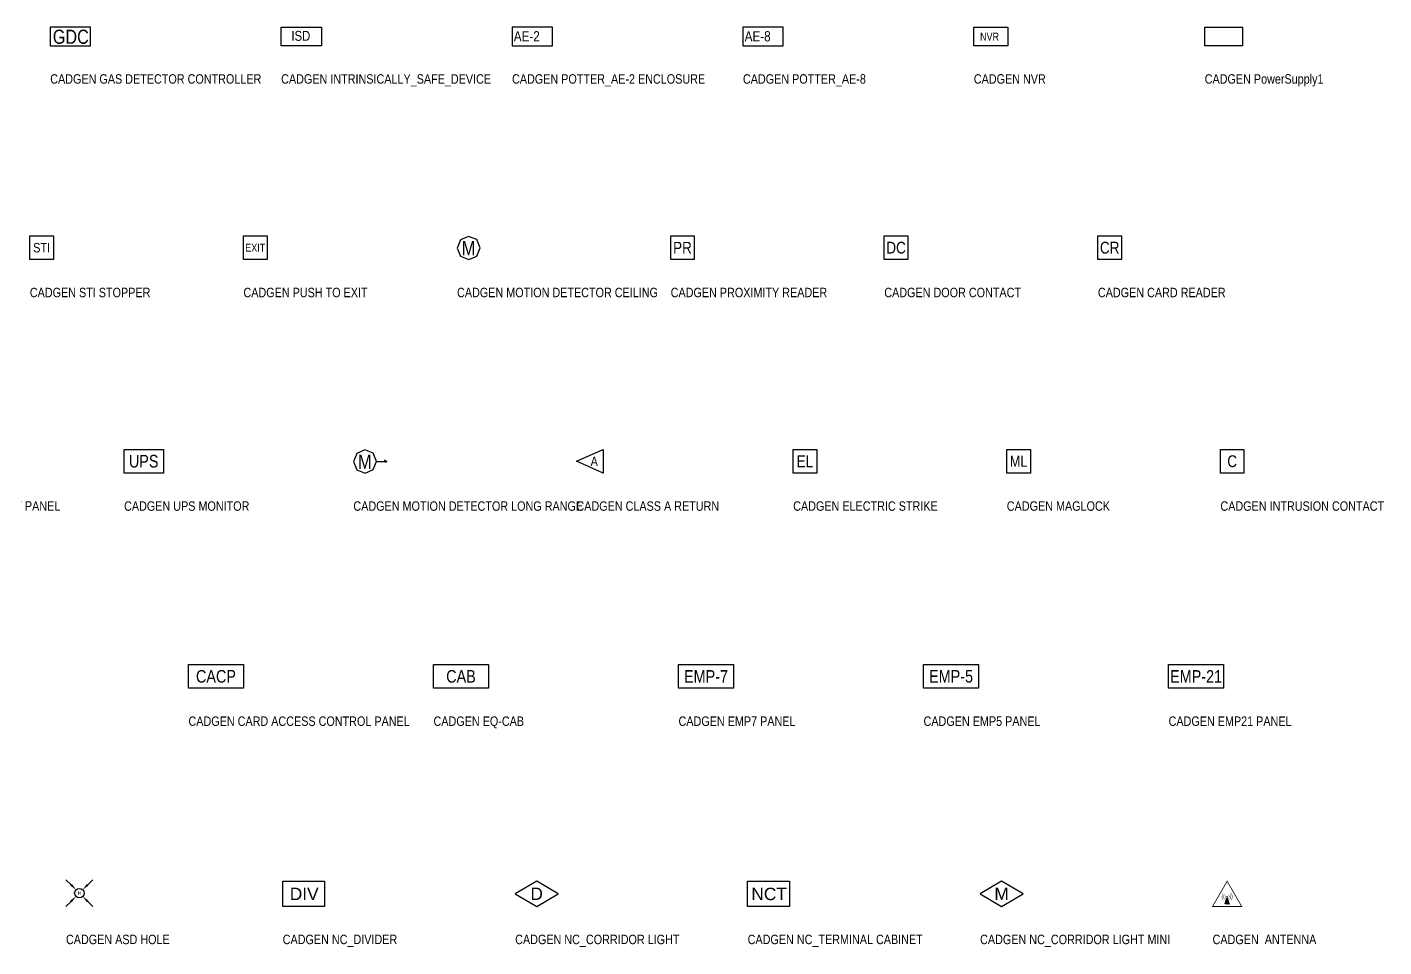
# Model space of a CAD drawing. Extents: x 0 to 1678, y -24 to 1301.
# Drawn here: x 814 to 1678, y 579 to 1165 of the extents above; entities that cross this region are included whole.
import ezdxf
from ezdxf.enums import TextEntityAlignment as Align

# ---------------------------------------------------------------- set-up
doc = ezdxf.new("R2010")
doc.units = 0
doc.header["$MEASUREMENT"] = 0
doc.set_wipeout_variables(frame=1)
doc.layers.add('FA-Riser', color=7, linetype='Continuous')
doc.styles.add('AMTS', font='ARIALN.TTF', dxfattribs={"height": 9})
doc.styles.add('Arial', font='arial.ttf')

# ---------------------------------------------------------------- blocks, each defined once
blk = doc.blocks.new('CADGEN ELECTRIC STRIKE')
at = {"color": 0, "linetype": 'ByBlock', "lineweight": -2}
blk.add_lwpolyline([(7.5, 15), (7.5, 0), (-7.5, 0), (-7.5, 15)], close=True, dxfattribs=at)
at = {"color": 7, "linetype": 'ByBlock', "lineweight": -2, "insert": (0, 7.499999999999091), "char_height": 7.5, "attachment_point": 5, "style": 'AMTS'}
blk.add_mtext('EL', dxfattribs=at)
at = {"color": 0, "lineweight": 30, "flags": 104}
blk.add_attdef('DeviceAttributes', text='', height=9, dxfattribs=at).set_placement((12, 4.5), align=Align.TOP_LEFT)
blk = doc.blocks.new('CADGEN MAGLOCK')
at = {"color": 0, "linetype": 'ByBlock', "lineweight": -2}
blk.add_lwpolyline([(7.5, 15), (7.5, 0), (-7.5, 0), (-7.5, 15)], close=True, dxfattribs=at)
at = {"color": 7, "linetype": 'ByBlock', "lineweight": -2, "insert": (0, 7.499999999999091), "char_height": 7, "attachment_point": 5, "style": 'AMTS'}
blk.add_mtext('ML', dxfattribs=at)
at = {"color": 0, "lineweight": 30, "flags": 104}
blk.add_attdef('DeviceAttributes', text='', height=9, dxfattribs=at).set_placement((12, 4.5), align=Align.TOP_LEFT)
blk = doc.blocks.new('CADGEN INTRUSION CONTACT')
at = {"color": 0, "linetype": 'ByBlock', "lineweight": -2}
blk.add_lwpolyline([(7.5, 15), (7.5, 0), (-7.5, 0), (-7.5, 15)], close=True, dxfattribs=at)
at = {"color": 7, "linetype": 'ByBlock', "lineweight": -2, "insert": (0, 7.499999999999091), "char_height": 7.5, "attachment_point": 5, "style": 'AMTS'}
blk.add_mtext('C', dxfattribs=at)
at = {"color": 0, "lineweight": 30, "flags": 104}
blk.add_attdef('DeviceAttributes', text='', height=9, dxfattribs=at).set_placement((12, 4.5), align=Align.TOP_LEFT)
blk = doc.blocks.new('CADGEN PowerSupply1')
at = {"color": 0, "linetype": 'Continuous', "lineweight": -2}
for p, q in [((-12, -6), (-12, 6)), ((-12, 6), (12, 6)), ((12, 6), (12, -6)), ((12, -6), (-12, -6))]:
    blk.add_line(p, q, dxfattribs=at)
at = {"color": 0, "lineweight": 30, "flags": 104}
blk.add_attdef('DeviceAttributes', text='', height=9, dxfattribs=at).set_placement((16.5, -1.5), align=Align.TOP_LEFT)
blk = doc.blocks.new('CADGEN NC_DIVIDER')
blk.add_lwpolyline([(-13.31140743440483, 8.075609403303929), (13.31140743440483, 8.075609403303929), (13.31140743440483, -8.075609403304043), (-13.31140743440483, -8.075609403304043)], close=True)
at = {"style": 'Arial'}
blk.add_text('DIV', height=7.891292974558599, dxfattribs=at).set_placement((0.3700642062622137, -0.0797157218786424), align=Align.MIDDLE_CENTER)
at = {"color": 0, "lineweight": 30, "flags": 104}
blk.add_attdef('DeviceAttributes', text='', height=9, dxfattribs=at).set_placement((17.81140743440483, -3.575609403304043), align=Align.TOP_LEFT)
blk = doc.blocks.new('CADGEN  ANTENNA')
at = {"linetype": 'ByBlock', "lineweight": -2}
h = blk.add_hatch(dxfattribs=at)
h.set_pattern_fill('ANSI31', color=0)
h.set_pattern_definition([(45, (643.7229926586189, -24.90119477930421), (-0.08838834764831845, 0.08838834764831845), [])])
h.paths.add_polyline_path([(0.2834812559886473, 6.12760219082702, 1), (-0.2834812559885336, 6.12760219082702, 1)])
h.paths.add_polyline_path([(0.2672041934178537, 5.305232243680766), (-0.26720419341774, 5.305232243680766), (-1.460265579773989, 1.633366856052774), (1.460265579774102, 1.633366856052774)])
at = {"color": 0, "linetype": 'ByBlock', "lineweight": -2, "const_width": 0.5}
blk.add_lwpolyline([(9.28278135443901, 0), (5.684341886080801e-14, 16.07824894144142), (-9.28278135443901, 0)], close=True, dxfattribs=at)
at = {"color": 0, "linetype": 'ByBlock', "lineweight": -2, "const_width": 0.25}
for points in [[(-2.321771862008404, 8.449374052835466, 0.4142135623730935), (-2.321771862008404, 3.805830328818573)], [(-1.614665080821851, 7.742267271648924, 0.4142135623730935), (-1.614665080821851, 4.512937110005119)], [(-0.907558299635312, 7.035160490462371, 0.4142135623730906), (-0.907558299635312, 5.220043891191668)], [(0.9075582996354257, 5.220043891191668, 0.4142135623730904), (0.9075582996354257, 7.035160490462371)], [(1.614665080821965, 4.512937110005115, 0.4142135623730935), (1.614665080821965, 7.742267271648924)], [(2.321771862008518, 3.805830328818573, 0.4142135623730935), (2.321771862008518, 8.449374052835466)]]:
    blk.add_lwpolyline(points, format="xyb", dxfattribs=at)
for points in [[(-0.26720419341774, 5.305232243680766), (-1.460265579773989, 1.633366856052774)], [(0.2672041934178537, 5.305232243680766), (1.460265579774102, 1.633366856052774), (-1.460265579773989, 1.633366856052774)], [(0.2672041934178537, 5.305232243680766), (-0.26720419341774, 5.305232243680766)]]:
    blk.add_lwpolyline(points, dxfattribs=at)
blk.add_lwpolyline([(0.04839685650335213, 6.406921661643985, 566.5954167217243), (0.05036754683741407, 6.406573036476622, 0.001764927795897578)], format="xyb", close=True, dxfattribs=at)
at = {"color": 0, "lineweight": 30, "flags": 104}
blk.add_attdef('DeviceAttributes', text='', height=9, dxfattribs=at).set_placement((13.78278135443901, 4.5), align=Align.TOP_LEFT)
blk = doc.blocks.new('CADGEN ASD HOLE')
for p, q in [((-5.303300858899092, 5.303300858899092), (-8.52776189463475, 8.52776189463475)), ((5.303300858899092, 5.303300858899092), (8.52776189463475, 8.52776189463475)), ((-5.303300858899092, -5.303300858899092), (-8.52776189463475, -8.52776189463475)), ((5.303300858899092, -5.303300858899092), (8.52776189463475, -8.52776189463475))]:
    blk.add_line(p, q)
blk.add_circle((0, 0), 3)
for points in [[(-4.772970773009547, 5.833630944789547), (-2.121320343560001, 2.121320343560001), (-5.833630944789547, 4.772970773009547)], [(5.833630944789547, 4.772970773009547), (2.121320343560001, 2.121320343560001), (4.772970773009547, 5.833630944789547)], [(-5.833630944789547, -4.772970773009547), (-2.121320343560001, -2.121320343560001), (-4.772970773009547, -5.833630944789547)], [(4.772970773009547, -5.833630944789547), (2.121320343560001, -2.121320343560001), (5.833630944789547, -4.772970773009547)]]:
    blk.add_solid(points)
blk.add_text('H', height=2.030989360078763).set_placement((0, 0), align=Align.MIDDLE_CENTER)
at = {"color": 0, "lineweight": 30, "flags": 104}
blk.add_attdef('DeviceAttributes', text='', height=9, dxfattribs=at).set_placement((13.02776189463475, -4.02776189463475), align=Align.TOP_LEFT)
blk = doc.blocks.new('CADGEN GAS DETECTOR CONTROLLER')
at = {"color": 0, "lineweight": -2}
for p, q in [((-12.8459498621632, 5.99886532531491), (-12.8459498621632, -5.99886532531491)), ((12.84594986216331, 5.99886532531491), (-12.8459498621632, 5.99886532531491)), ((12.84594986216331, -5.99886532531491), (12.84594986216331, 5.99886532531491)), ((-12.8459498621632, -5.99886532531491), (12.84594986216331, -5.99886532531491))]:
    blk.add_line(p, q, dxfattribs=at)
at = {"style": 'AMTS'}
blk.add_text('GDC', height=9, dxfattribs=at).set_placement((-11.21758170155317, -4.628968021838205))
at = {"color": 0, "lineweight": 30, "flags": 104}
blk.add_attdef('DeviceAttributes', text='', height=9, dxfattribs=at).set_placement((17.34594986216331, -1.49886532531491), align=Align.TOP_LEFT)
blk = doc.blocks.new('CADGEN NC_CORRIDOR LIGHT')
blk.add_lwpolyline([(-13.68147164066704, 0.02408550503560036), (0, -8.087652155821843), (13.68147164066681, 0.02408550503560036), (0, 8.063566650786129)], close=True)
at = {"style": 'Arial'}
blk.add_text('D', height=7.891292974558599, dxfattribs=at).set_placement((0, 0.006021376259354838), align=Align.MIDDLE_CENTER)
at = {"color": 0, "lineweight": 30, "flags": 104}
blk.add_attdef('DeviceAttributes', text='', height=9, dxfattribs=at).set_placement((18.18147164066681, -3.587652155821843), align=Align.TOP_LEFT)
blk = doc.blocks.new('CADGEN INTRINSICALLY_SAFE_DEVICE')
at = {"color": 0, "lineweight": 30, "flags": 104}
blk.add_attdef('DeviceAttributes', text='', height=9, dxfattribs=at).set_placement((17.34594986216325, -1.49886532531491), align=Align.TOP_LEFT)
blk.add_wipeout([(-12.845949862163252, -5.99886532531491), (-12.845949862163252, 5.998865325315251), (12.845949862163195, 5.998865325315251), (12.845949862163195, -5.99886532531491)])
at = {"color": 0, "lineweight": -2}
blk.add_lwpolyline([(-12.84594986216325, 5.99886532531491), (12.84594986216325, 5.99886532531491), (12.84594986216325, -5.99886532531491), (-12.84594986216325, -5.99886532531491)], close=True, dxfattribs=at)
at = {"color": 0, "lineweight": -2, "style": 'AMTS', "flags": 8}
blk.add_attdef('ISD', text='', height=6.3, dxfattribs=at).set_placement((-0.2949538939283229, 0.4552187900080753), align=Align.MIDDLE_CENTER)
blk = doc.blocks.new('CADGEN POTTER_AE-2 ENCLOSURE')
at = {"color": 0, "lineweight": -2}
for p, q in [((-12.84594986216325, 5.99886532531491), (-12.84594986216325, -5.99886532531491)), ((12.84594986216325, 5.99886532531491), (-12.84594986216325, 5.99886532531491)), ((12.84594986216325, -5.99886532531491), (12.84594986216325, 5.99886532531491)), ((-12.84594986216325, -5.99886532531491), (12.84594986216325, -5.99886532531491))]:
    blk.add_line(p, q, dxfattribs=at)
at = {"color": 0, "lineweight": -2, "style": 'AMTS'}
blk.add_text('AE-2', height=6.503236284961311, dxfattribs=at).set_placement((-11.74097264751617, -3.078463295900519))
at = {"color": 0, "lineweight": 30, "flags": 104}
blk.add_attdef('DeviceAttributes', text='', height=9, dxfattribs=at).set_placement((17.34594986216325, -1.49886532531491), align=Align.TOP_LEFT)
blk = doc.blocks.new('CADGEN STI STOPPER')
at = {"color": 0, "linetype": 'ByBlock', "lineweight": -2}
blk.add_lwpolyline([(7.5, 15), (7.5, 0), (-7.5, 0), (-7.5, 15)], close=True, dxfattribs=at)
at = {"color": 7, "linetype": 'ByBlock', "lineweight": -2, "insert": (0, 7.499999999999091), "char_height": 6, "attachment_point": 5, "style": 'AMTS'}
blk.add_mtext('STI', dxfattribs=at)
at = {"color": 0, "lineweight": 30, "flags": 104}
blk.add_attdef('DeviceAttributes', text='', height=9, dxfattribs=at).set_placement((12, 4.5), align=Align.TOP_LEFT)
blk = doc.blocks.new('CADGEN PUSH TO EXIT')
at = {"color": 0, "linetype": 'ByBlock', "lineweight": -2}
blk.add_lwpolyline([(7.5, 15), (7.5, 0), (-7.5, 0), (-7.5, 15)], close=True, dxfattribs=at)
at = {"color": 7, "linetype": 'ByBlock', "lineweight": -2, "insert": (0, 7.499999999999091), "char_height": 5, "attachment_point": 5, "style": 'AMTS'}
blk.add_mtext('EXIT', dxfattribs=at)
at = {"color": 0, "lineweight": 30, "flags": 104}
blk.add_attdef('DeviceAttributes', text='', height=9, dxfattribs=at).set_placement((12, 4.5), align=Align.TOP_LEFT)
blk = doc.blocks.new('CADGEN NC_TERMINAL CABINET')
blk.add_lwpolyline([(-13.31140743440483, 8.075609403303986), (13.31140743440483, 8.075609403303986), (13.31140743440483, -8.075609403303986), (-13.31140743440483, -8.075609403303986)], close=True)
at = {"style": 'Arial'}
blk.add_text('NCT', height=7.891292974558599, dxfattribs=at).set_placement((0.3700642062622137, -0.07971572187665288), align=Align.MIDDLE_CENTER)
at = {"color": 0, "lineweight": 30, "flags": 104}
blk.add_attdef('DeviceAttributes', text='', height=9, dxfattribs=at).set_placement((17.81140743440483, -3.575609403303986), align=Align.TOP_LEFT)
blk = doc.blocks.new('CADGEN CARD ACCESS CONTROL PANEL')
at = {"color": 0, "linetype": 'ByBlock', "lineweight": -2}
blk.add_lwpolyline([(17.5, 15), (17.5, 0), (-17.5, 0), (-17.5, 15)], close=True, dxfattribs=at)
at = {"color": 7, "linetype": 'ByBlock', "lineweight": -2, "insert": (-2.842170943040401e-14, 7.499999999999091), "char_height": 8, "attachment_point": 5, "style": 'AMTS'}
blk.add_mtext('CACP', dxfattribs=at)
at = {"color": 0, "lineweight": 30, "flags": 104}
blk.add_attdef('DeviceAttributes', text='', height=9, dxfattribs=at).set_placement((22, 4.5), align=Align.TOP_LEFT)
blk = doc.blocks.new('CADGEN EQ-CAB')
at = {"color": 0, "linetype": 'ByBlock', "lineweight": -2}
blk.add_lwpolyline([(17.5, 15), (17.5, 0), (-17.5, 0), (-17.5, 15)], close=True, dxfattribs=at)
at = {"color": 7, "linetype": 'ByBlock', "lineweight": -2, "insert": (-2.842170943040401e-14, 7.499999999999091), "char_height": 8, "attachment_point": 5, "style": 'AMTS'}
blk.add_mtext('CAB', dxfattribs=at)
at = {"color": 0, "lineweight": 30, "flags": 104}
blk.add_attdef('DeviceAttributes', text='', height=9, dxfattribs=at).set_placement((22, 4.5), align=Align.TOP_LEFT)
blk = doc.blocks.new('CADGEN MOTION DETECTOR CEILING')
at = {"color": 0, "lineweight": -2}
blk.add_lwpolyline([(5.380486783307218, -4.969095108523675), (7.473678725273656, 0.2759130189349435), (5.245008127458616, 5.464804049728968), (-1.77635683940025e-15, 7.557995991695407), (-5.188891030794027, 5.329325393880367), (-7.282082972760465, 0.08431726642174908), (-5.053412374945426, -5.104573764372276), (0.1915957525131926, -7.197765706338714)], close=True, dxfattribs=at)
at = {"color": 7, "linetype": 'Continuous', "lineweight": -2, "insert": (5.506706202140776e-14, -8.988365607365267e-13), "char_height": 9, "attachment_point": 5, "style": 'AMTS'}
blk.add_mtext('M', dxfattribs=at)
at = {"color": 0, "lineweight": 30, "flags": 104}
blk.add_attdef('DeviceAttributes', text='', height=9, dxfattribs=at).set_placement((11.97367872527366, -2.697765706338714), align=Align.TOP_LEFT)
blk = doc.blocks.new('CADGEN EMP7 PANEL')
at = {"color": 0, "linetype": 'ByBlock', "lineweight": -2}
blk.add_lwpolyline([(17.5, 15), (17.5, 0), (-17.5, 0), (-17.5, 15)], close=True, dxfattribs=at)
at = {"color": 7, "linetype": 'ByBlock', "lineweight": -2, "insert": (-2.842170943040401e-14, 7.499999999999091), "char_height": 8, "attachment_point": 5, "style": 'AMTS'}
blk.add_mtext('EMP-7', dxfattribs=at)
at = {"color": 0, "lineweight": 30, "flags": 104}
blk.add_attdef('DeviceAttributes', text='', height=9, dxfattribs=at).set_placement((22, 4.5), align=Align.TOP_LEFT)
blk = doc.blocks.new('CADGEN PROXIMITY READER')
at = {"color": 0, "linetype": 'ByBlock', "lineweight": -2}
blk.add_lwpolyline([(7.5, 15), (7.5, 0), (-7.5, 0), (-7.5, 15)], close=True, dxfattribs=at)
at = {"color": 7, "linetype": 'ByBlock', "lineweight": -2, "insert": (0, 7.499999999999091), "char_height": 7.5, "attachment_point": 5, "style": 'AMTS'}
blk.add_mtext('PR', dxfattribs=at)
at = {"color": 0, "lineweight": 30, "flags": 104}
blk.add_attdef('DeviceAttributes', text='', height=9, dxfattribs=at).set_placement((12, 4.5), align=Align.TOP_LEFT)
blk = doc.blocks.new('CADGEN MOTION DETECTOR LONG RANGE')
at = {"color": 0, "lineweight": -2}
for p, q in [((7.473678725273656, 0.2759130189349435), (14.07338232693439, 0.2759130189349435)), ((14.07338232693439, 0.2759130189349435), (12.53498836182791, 0.9628885034905181)), ((12.53498836182791, 0.9628885034905181), (14.07338232693439, 0.2759130189349435)), ((14.07338232693439, 0.2759130189349435), (12.69865052675197, -0.5417962789304909))]:
    blk.add_line(p, q, dxfattribs=at)
blk.add_lwpolyline([(5.380486783307218, -4.969095108523675), (7.473678725273656, 0.2759130189349435), (5.245008127458616, 5.464804049728968), (-1.77635683940025e-15, 7.557995991695407), (-5.188891030794027, 5.329325393880367), (-7.282082972760465, 0.08431726642174908), (-5.053412374945426, -5.104573764372276), (0.1915957525131926, -7.197765706338714)], close=True, dxfattribs=at)
at = {"color": 7, "linetype": 'Continuous', "lineweight": -2, "insert": (5.506706202140776e-14, -8.988365607365267e-13), "char_height": 9, "attachment_point": 5, "style": 'AMTS'}
blk.add_mtext('M', dxfattribs=at)
at = {"color": 0, "lineweight": 30, "flags": 104}
blk.add_attdef('DeviceAttributes', text='', height=9, dxfattribs=at).set_placement((18.57338232693439, -2.697765706338714), align=Align.TOP_LEFT)
blk = doc.blocks.new('CADGEN DOOR CONTACT')
at = {"color": 0, "linetype": 'ByBlock', "lineweight": -2}
blk.add_lwpolyline([(7.5, 15), (7.5, 0), (-7.5, 0), (-7.5, 15)], close=True, dxfattribs=at)
at = {"color": 7, "linetype": 'ByBlock', "lineweight": -2, "insert": (0, 7.499999999999091), "char_height": 7.5, "attachment_point": 5, "style": 'AMTS'}
blk.add_mtext('DC', dxfattribs=at)
at = {"color": 0, "lineweight": 30, "flags": 104}
blk.add_attdef('DeviceAttributes', text='', height=9, dxfattribs=at).set_placement((12, 4.5), align=Align.TOP_LEFT)
blk = doc.blocks.new('CADGEN POTTER_AE-8')
at = {"color": 0, "lineweight": -2}
for p, q in [((-12.8459498621632, 5.99886532531491), (-12.8459498621632, -5.99886532531491)), ((12.84594986216331, 5.99886532531491), (-12.8459498621632, 5.99886532531491)), ((12.84594986216331, -5.99886532531491), (12.84594986216331, 5.99886532531491)), ((-12.8459498621632, -5.99886532531491), (12.84594986216331, -5.99886532531491))]:
    blk.add_line(p, q, dxfattribs=at)
at = {"color": 0, "lineweight": -2, "style": 'AMTS'}
blk.add_text('AE-8', height=6.503236284961311, dxfattribs=at).set_placement((-11.740972647516, -3.078463295900491))
at = {"color": 0, "lineweight": 30, "flags": 104}
blk.add_attdef('DeviceAttributes', text='', height=9, dxfattribs=at).set_placement((17.34594986216331, -1.49886532531491), align=Align.TOP_LEFT)
blk = doc.blocks.new('CADGEN EMP5 PANEL')
at = {"color": 0, "linetype": 'ByBlock', "lineweight": -2}
blk.add_lwpolyline([(17.5, 15), (17.5, 0), (-17.5, 0), (-17.5, 15)], close=True, dxfattribs=at)
at = {"color": 7, "linetype": 'ByBlock', "lineweight": -2, "insert": (-2.842170943040401e-14, 7.499999999999091), "char_height": 8, "attachment_point": 5, "style": 'AMTS'}
blk.add_mtext('EMP-5', dxfattribs=at)
at = {"color": 0, "lineweight": 30, "flags": 104}
blk.add_attdef('DeviceAttributes', text='', height=9, dxfattribs=at).set_placement((22, 4.5), align=Align.TOP_LEFT)
blk = doc.blocks.new('CADGEN EMP21 PANEL')
at = {"color": 0, "linetype": 'ByBlock', "lineweight": -2}
blk.add_lwpolyline([(17.5, 15), (17.5, 0), (-17.5, 0), (-17.5, 15)], close=True, dxfattribs=at)
at = {"color": 7, "linetype": 'ByBlock', "lineweight": -2, "insert": (-2.842170943040401e-14, 7.499999999999091), "char_height": 8, "attachment_point": 5, "style": 'AMTS'}
blk.add_mtext('EMP-21', dxfattribs=at)
at = {"color": 0, "lineweight": 30, "flags": 104}
blk.add_attdef('DeviceAttributes', text='', height=9, dxfattribs=at).set_placement((22, 4.5), align=Align.TOP_LEFT)
blk = doc.blocks.new('CADGEN CARD READER')
at = {"color": 0, "linetype": 'ByBlock', "lineweight": -2}
blk.add_lwpolyline([(7.5, 15), (7.5, 0), (-7.5, 0), (-7.5, 15)], close=True, dxfattribs=at)
at = {"color": 7, "linetype": 'ByBlock', "lineweight": -2, "insert": (0, 7.499999999999091), "char_height": 7.5, "attachment_point": 5, "style": 'AMTS'}
blk.add_mtext('CR', dxfattribs=at)
at = {"color": 0, "lineweight": 30, "flags": 104}
blk.add_attdef('DeviceAttributes', text='', height=9, dxfattribs=at).set_placement((12, 4.5), align=Align.TOP_LEFT)
blk = doc.blocks.new('CADGEN CLASS A RETURN')
at = {"color": 0, "linetype": 'ByBlock', "lineweight": -2}
blk.add_lwpolyline([(0, 0), (17.00084341951862, 7.5), (17.00084341951862, -7.5), (0, 0)], dxfattribs=at)
at = {"color": 7, "linetype": 'ByBlock', "lineweight": -2, "insert": (11.33389561301241, 0), "char_height": 6, "attachment_point": 5, "style": 'AMTS'}
blk.add_mtext('A', dxfattribs=at)
at = {"color": 0, "lineweight": 30, "flags": 104}
blk.add_attdef('DeviceAttributes', text='', height=9, dxfattribs=at).set_placement((21.50084341951862, -3), align=Align.TOP_LEFT)
blk = doc.blocks.new('CADGEN NC_CORRIDOR LIGHT MINI')
blk.add_lwpolyline([(-13.68147164066681, 0.02408550503560036), (0, -8.087652155821843), (13.68147164066681, 0.02408550503560036), (0, 8.063566650786129)], close=True)
at = {"style": 'Arial'}
blk.add_text('M', height=7.891292974558599, dxfattribs=at).set_placement((0, 0.006021376259354838), align=Align.MIDDLE_CENTER)
at = {"color": 0, "lineweight": 30, "flags": 104}
blk.add_attdef('DeviceAttributes', text='', height=9, dxfattribs=at).set_placement((18.18147164066681, -3.587652155821843), align=Align.TOP_LEFT)
blk = doc.blocks.new('CADGEN UPS MONITOR')
at = {"color": 0, "linetype": 'ByBlock', "lineweight": -2}
blk.add_lwpolyline([(12.5, 15), (12.5, 0), (-12.5, 0), (-12.5, 15)], close=True, dxfattribs=at)
at = {"color": 7, "linetype": 'ByBlock', "lineweight": -2, "insert": (0, 7.499999999999091), "char_height": 8, "attachment_point": 5, "style": 'AMTS'}
blk.add_mtext('UPS', dxfattribs=at)
at = {"color": 0, "lineweight": 30, "flags": 104}
blk.add_attdef('DeviceAttributes', text='', height=9, dxfattribs=at).set_placement((17, 4.5), align=Align.TOP_LEFT)
blk = doc.blocks.new('CADGEN NVR')
at = {"color": 0, "lineweight": -2}
blk.add_lwpolyline([(0, 11.96376187184478), (21.64941941391362, 11.96376187184478), (21.64941941391362, 0), (0, 0)], close=True, dxfattribs=at)
at = {"color": 0, "lineweight": -2, "insert": (3.974094322259361, 8.442796430076214), "char_height": 5, "attachment_point": 1, "style": 'AMTS'}
blk.add_mtext_dynamic_manual_height_columns('NVR', width=22.44178600463511, gutter_width=1, heights=[0], dxfattribs=at)
at = {"color": 0, "lineweight": 30, "flags": 104}
blk.add_attdef('DeviceAttributes', text='', height=9, dxfattribs=at).set_placement((30.91588032689447, 4.5), align=Align.TOP_LEFT)

msp = doc.modelspace()

# ---------------------------------------------------------------- block references
for name, p in [('CADGEN GAS DETECTOR CONTROLLER', (841.8459498621633, 1158.998865325315)), ('CADGEN POTTER_AE-2 ENCLOSURE', (1135.845949862163, 1158.998865325315)), ('CADGEN POTTER_AE-8', (1282.845949862163, 1158.998865325315)), ('CADGEN NVR', (1417, 1153)), ('CADGEN PowerSupply1', (1576, 1159)), ('CADGEN STI STOPPER', (823.5, 1017)), ('CADGEN PUSH TO EXIT', (959.5, 1017)), ('CADGEN MOTION DETECTOR CEILING', (1095.28208297276, 1024.197765706338)), ('CADGEN PROXIMITY READER', (1231.5, 1017)), ('CADGEN DOOR CONTACT', (1367.5, 1017)), ('CADGEN CARD READER', (1503.5, 1017)), ('CADGEN UPS MONITOR', (888.5, 881)), ('CADGEN MOTION DETECTOR LONG RANGE', (1029.28208297276, 888.1977657063387)), ('CADGEN CLASS A RETURN', (1164, 888.5)), ('CADGEN ELECTRIC STRIKE', (1309.5, 881)), ('CADGEN MAGLOCK', (1445.5, 881)), ('CADGEN INTRUSION CONTACT', (1581.5, 881)), ('CADGEN CARD ACCESS CONTROL PANEL', (934.5, 744)), ('CADGEN EQ-CAB', (1090.5, 744)), ('CADGEN EMP7 PANEL', (1246.5, 744)), ('CADGEN EMP5 PANEL', (1402.5, 744)), ('CADGEN EMP21 PANEL', (1558.5, 744)), ('CADGEN ASD HOLE', (847.5277618946348, 613.5277618946348)), ('CADGEN NC_DIVIDER', (990.3114074344048, 613.075609403304)), ('CADGEN NC_CORRIDOR LIGHT', (1138.681471640667, 613.0876521558218)), ('CADGEN NC_TERMINAL CABINET', (1286.311407434405, 613.075609403304)), ('CADGEN NC_CORRIDOR LIGHT MINI', (1434.681471640667, 613.0876521558218)), ('CADGEN  ANTENNA', (1578.282781354439, 605))]:
    msp.add_blockref(name, p)
ref = msp.add_blockref('CADGEN INTRINSICALLY_SAFE_DEVICE', (988.8459498621633, 1158.998865325315))
ref.add_attrib('ISD', 'ISD', dxfattribs={"color": 0, "lineweight": -2, "height": 6.3, "style": 'AMTS'}).set_placement((988.5509959682349, 1159.454084115323), align=Align.MIDDLE_CENTER)

# ---------------------------------------------------------------- texts
at = {"layer": 'FA-Riser', "char_height": 6, "attachment_point": 1, "style": 'AMTS'}
for s, insert in [('CADGEN GAS DETECTOR CONTROLLER', (829, 1135)), ('CADGEN INTRINSICALLY_SAFE_DEVICE', (976, 1135)), ('CADGEN POTTER_AE-2 ENCLOSURE', (1123, 1135)), ('CADGEN POTTER_AE-8', (1270, 1135)), ('CADGEN NVR', (1417, 1135)), ('CADGEN PowerSupply1', (1564, 1135)), ('CADGEN STI STOPPER', (816, 999)), ('CADGEN PUSH TO EXIT', (952, 999)), ('CADGEN MOTION DETECTOR CEILING', (1088, 998.9999999999998)), ('CADGEN PROXIMITY READER', (1224, 999)), ('CADGEN DOOR CONTACT', (1360, 999)), ('CADGEN CARD READER', (1496, 999)), ('CADGEN SUPERVISORY PANEL', (730, 863)), ('CADGEN UPS MONITOR', (876, 863)), ('CADGEN MOTION DETECTOR LONG RANGE', (1022, 863)), ('CADGEN CLASS A RETURN', (1164, 863)), ('CADGEN ELECTRIC STRIKE', (1302, 863)), ('CADGEN MAGLOCK', (1438, 863)), ('CADGEN INTRUSION CONTACT', (1574, 863)), ('CADGEN CARD ACCESS CONTROL PANEL', (917, 726)), ('CADGEN EQ-CAB', (1073, 726)), ('CADGEN EMP7 PANEL', (1229, 726)), ('CADGEN EMP5 PANEL', (1385, 726)), ('CADGEN EMP21 PANEL', (1541, 726)), ('CADGEN ASD HOLE', (839, 587)), ('CADGEN NC_DIVIDER', (977, 587)), ('CADGEN NC_CORRIDOR LIGHT', (1125, 587)), ('CADGEN NC_TERMINAL CABINET', (1273, 587)), ('CADGEN NC_CORRIDOR LIGHT MINI', (1421, 587)), ('CADGEN  ANTENNA', (1569, 587))]:
    msp.add_mtext(s, dxfattribs=dict(at, insert=insert))

doc.saveas('drawing.dxf')
